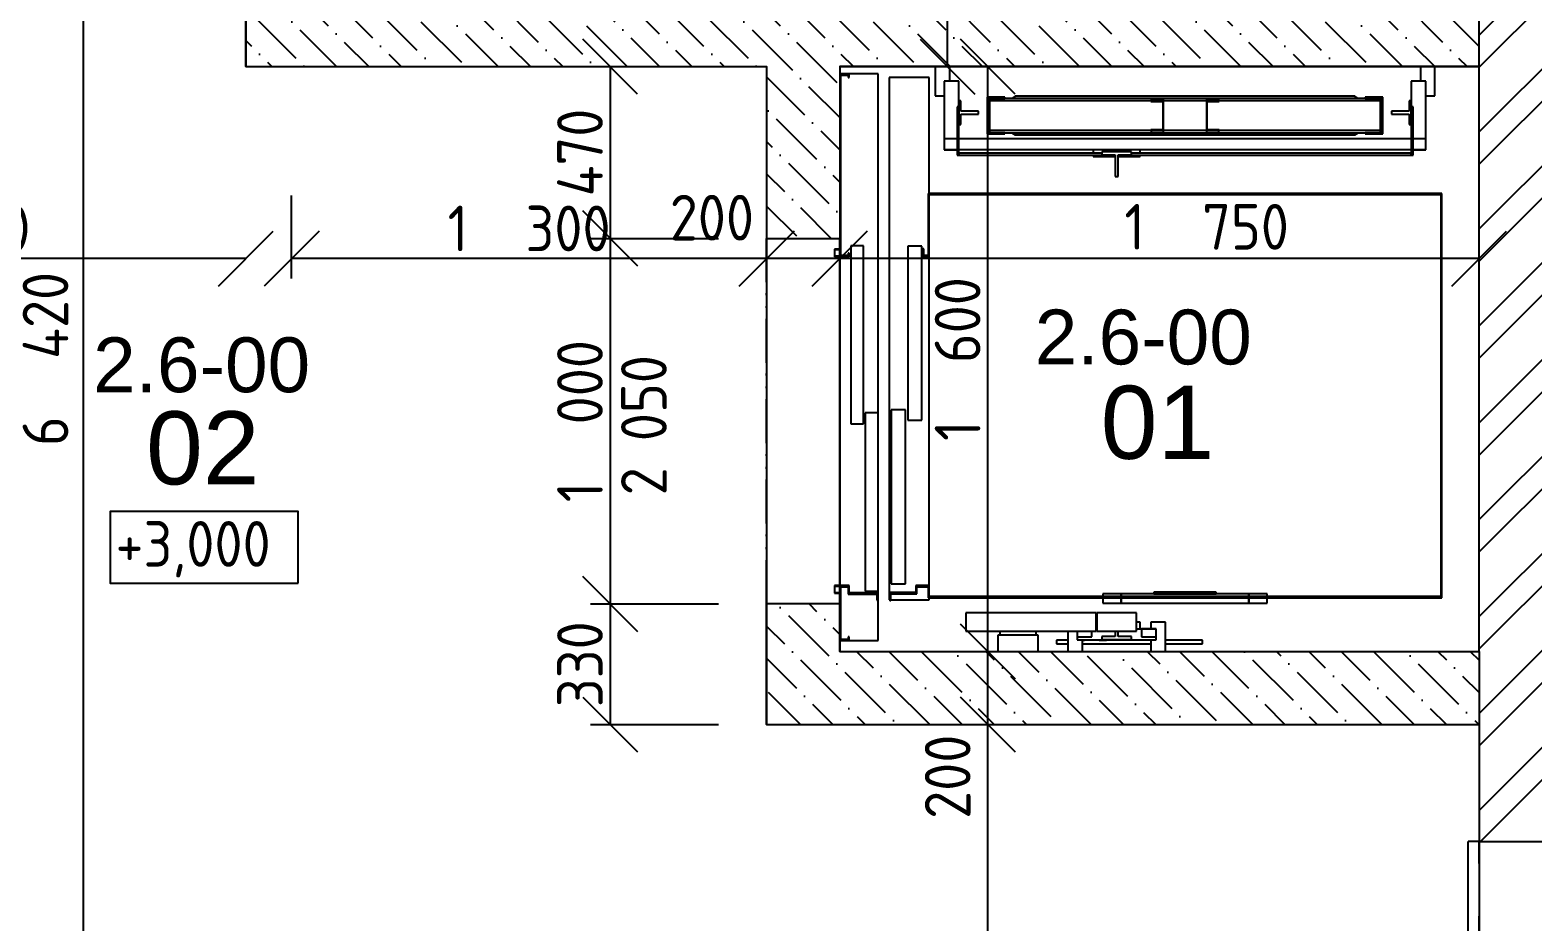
# Model space of a CAD drawing. Extents: x 4511820 to 5180432, y -1526536 to -944957.
# Drawn here: x 5036575 to 5040688, y -1230764 to -1228324 of the extents above; entities that cross this region are included whole.
import ezdxf

# ---------------------------------------------------------------- set-up
doc = ezdxf.new("R2010")
doc.units = 0
doc.header["$MEASUREMENT"] = 0
doc.linetypes.add('ACAD_ISO03W100', pattern=[30, 12, -18])
doc.linetypes.add('ACAD_ISO12W100', pattern=[22, 12, -3, 0.5, -3, 0.5, -3])
doc.layers.get('0').update_dxf_attribs({"linetype": 'CONTINUOUS'})
doc.layers.get('Defpoints').update_dxf_attribs({"color": 61, "linetype": 'CONTINUOUS'})
for name, color, linetype in [('KÓTY', 4, 'CONTINUOUS'), ('MÚRY', 1, 'CONTINUOUS'), ('Plochy', 41, 'CONTINUOUS'), ('POPIS', 7, 'CONTINUOUS'), ('POZEMOK', 7, 'CONTINUOUS'), ('TENKÁ', 7, 'CONTINUOUS'), ('ŠRAFY', 82, 'CONTINUOUS')]:
    doc.layers.add(name, color=color, linetype=linetype)
doc.styles.add('ARIAL', font='arial.ttf')
doc.styles.add('STYLE1', font='isocp.shx')
doc.dimstyles.new('STANDARD-50', dxfattribs={"dimtxt": 125, "dimasz": 150, "dimexe": 10, "dimexo": 200, "dimgap": 20, "dimtad": 1, "dimdsep": 46, "dimlunit": 6, "dimtxsty": 'STYLE1', "dimblk1": 'OBLIQUE', "dimblk2": 'OBLIQUE', "dimsah": 1, "dimcen": 2.5, "dimse1": 1, "dimse2": 1, "dimadec": 0, "dimazin": 0, "dimtfac": 1, "dimtmove": 1, "dimatfit": 3, "dimldrblk": 'OBLIQUE', "dimfxl": 1, "dimtolj": 1, "dimtzin": 0, "dimarcsym": 0})

# ---------------------------------------------------------------- blocks, each defined once
blk = doc.blocks.new('_OBLIQUE')
at = {"color": 0, "linetype": 'ByBlock'}
blk.add_line((-0.5, -0.5), (0.5, 0.5), dxfattribs=at)
blk = doc.blocks.new('*D13830')
at = {"layer": 'Defpoints', "color": 0}
for p in [(5040541, -1225924.2), (5040541, -1232044.2), (5043687.5, -1232044.2)]:
    blk.add_point(p, dxfattribs=at)
at = {"layer": 'KÓTY', "color": 0, "lineweight": -2}
blk.add_line((5043687.5, -1225924.2), (5043687.5, -1232044.2), dxfattribs=at)
at = {"layer": 'KÓTY', "color": 0, "linetype": 'ByBlock', "lineweight": -2, "xscale": 150, "yscale": 150, "zscale": 150}
for p, rotation in [((5043687.5, -1225924.2), 90), ((5043687.5, -1232044.2), 270)]:
    blk.add_blockref('_OBLIQUE', p, dxfattribs=dict(at, rotation=rotation))
at = {"layer": 'KÓTY', "color": 0, "insert": (5043605, -1228984.2), "char_height": 125, "attachment_point": 5, "rotation": 90, "style": 'STYLE1'}
blk.add_mtext('\\A1;6ﾠ120', dxfattribs=at)
blk = doc.blocks.new('*D30609')
at = {"layer": 'Defpoints', "color": 0}
for p in [(5039196.2, -1230024.2), (5039196.2, -1230024.2), (5039196.2, -1230224.2)]:
    blk.add_point(p, dxfattribs=at)
at = {"layer": 'KÓTY', "color": 0, "lineweight": -2}
blk.add_line((5039196.2, -1230224.2), (5039196.2, -1230024.2), dxfattribs=at)
at = {"layer": 'KÓTY', "color": 0, "linetype": 'ByBlock', "lineweight": -2, "xscale": 150, "yscale": 150, "zscale": 150}
for p, rotation in [((5039196.2, -1230024.2), 90), ((5039196.2, -1230224.2), 270)]:
    blk.add_blockref('_OBLIQUE', p, dxfattribs=dict(at, rotation=rotation))
at = {"layer": 'KÓTY', "color": 0, "insert": (5039086.5, -1230367), "char_height": 125, "attachment_point": 5, "rotation": 90, "style": 'STYLE1'}
blk.add_mtext('\\A1;200', dxfattribs=at)
blk = doc.blocks.new('*D30610')
at = {"layer": 'Defpoints', "color": 0}
for p in [(5039196.2, -1228424.2), (5039196.2, -1228424.2), (5039196.2, -1230024.2)]:
    blk.add_point(p, dxfattribs=at)
at = {"layer": 'KÓTY', "color": 0, "lineweight": -2}
blk.add_line((5039196.2, -1230024.2), (5039196.2, -1228424.2), dxfattribs=at)
at = {"layer": 'KÓTY', "color": 0, "linetype": 'ByBlock', "lineweight": -2, "xscale": 150, "yscale": 150, "zscale": 150}
for p, rotation in [((5039196.2, -1228424.2), 90), ((5039196.2, -1230024.2), 270)]:
    blk.add_blockref('_OBLIQUE', p, dxfattribs=dict(at, rotation=rotation))
at = {"layer": 'KÓTY', "color": 0, "insert": (5039113.6, -1229224.2), "char_height": 125, "attachment_point": 5, "rotation": 90, "style": 'STYLE1'}
blk.add_mtext('\\A1;1ﾠ600', dxfattribs=at)
blk = doc.blocks.new('*D30611')
at = {"layer": 'Defpoints', "color": 0}
for p in [(5039086.2, -1228224.2), (5039086.2, -1228224.2), (5039086.2, -1228424.2)]:
    blk.add_point(p, dxfattribs=at)
at = {"layer": 'KÓTY', "color": 0, "lineweight": -2}
blk.add_line((5039086.2, -1228424.2), (5039086.2, -1228224.2), dxfattribs=at)
at = {"layer": 'KÓTY', "color": 0, "linetype": 'ByBlock', "lineweight": -2, "xscale": 150, "yscale": 150, "zscale": 150}
for p, rotation in [((5039086.2, -1228224.2), 90), ((5039086.2, -1228424.2), 270)]:
    blk.add_blockref('_OBLIQUE', p, dxfattribs=dict(at, rotation=rotation))
at = {"layer": 'KÓTY', "color": 0, "insert": (5039037.2, -1228082.7), "char_height": 125, "attachment_point": 5, "rotation": 90, "style": 'STYLE1'}
blk.add_mtext('\\A1;200', dxfattribs=at)
blk = doc.blocks.new('*D30615')
at = {"layer": 'Defpoints', "color": 0}
for p in [(5038791, -1228722.5), (5040541, -1228722.5), (5038791, -1228949.5)]:
    blk.add_point(p, dxfattribs=at)
at = {"layer": 'KÓTY', "color": 0, "lineweight": -2}
blk.add_line((5040541, -1228949.5), (5038791, -1228949.5), dxfattribs=at)
at = {"layer": 'KÓTY', "color": 0, "linetype": 'ByBlock', "lineweight": -2, "xscale": 150, "yscale": 150, "zscale": 150, "rotation": 180}
blk.add_blockref('_OBLIQUE', (5038791, -1228949.5), dxfattribs=at)
at = {"layer": 'KÓTY', "color": 0, "linetype": 'ByBlock', "lineweight": -2, "xscale": 150, "yscale": 150, "zscale": 150}
blk.add_blockref('_OBLIQUE', (5040541, -1228949.5), dxfattribs=at)
at = {"layer": 'KÓTY', "color": 0, "insert": (5039795.2, -1228862.5), "char_height": 125, "attachment_point": 5, "style": 'STYLE1'}
blk.add_mtext('\\A1;1ﾠ750', dxfattribs=at)
blk = doc.blocks.new('*D30616')
at = {"layer": 'Defpoints', "color": 0}
for p in [(5038591, -1228722.5), (5038791, -1228722.5), (5038591, -1228949.5)]:
    blk.add_point(p, dxfattribs=at)
at = {"layer": 'KÓTY', "color": 0, "lineweight": -2}
blk.add_line((5038791, -1228949.5), (5038591, -1228949.5), dxfattribs=at)
at = {"layer": 'KÓTY', "color": 0, "linetype": 'ByBlock', "lineweight": -2, "xscale": 150, "yscale": 150, "zscale": 150, "rotation": 180}
blk.add_blockref('_OBLIQUE', (5038591, -1228949.5), dxfattribs=at)
at = {"layer": 'KÓTY', "color": 0, "linetype": 'ByBlock', "lineweight": -2, "xscale": 150, "yscale": 150, "zscale": 150}
blk.add_blockref('_OBLIQUE', (5038791, -1228949.5), dxfattribs=at)
at = {"layer": 'KÓTY', "color": 0, "insert": (5038441.2, -1228837.5), "char_height": 125, "attachment_point": 5, "style": 'STYLE1'}
blk.add_mtext('\\A1;200', dxfattribs=at)
blk = doc.blocks.new('*D30617')
at = {"layer": 'Defpoints', "color": 0}
for p in [(5037291, -1228722.5), (5038591, -1228722.5), (5037291, -1228949.5)]:
    blk.add_point(p, dxfattribs=at)
at = {"layer": 'KÓTY', "color": 0, "lineweight": -2}
blk.add_line((5038591, -1228949.5), (5037291, -1228949.5), dxfattribs=at)
at = {"layer": 'KÓTY', "color": 0, "linetype": 'ByBlock', "lineweight": -2, "xscale": 150, "yscale": 150, "zscale": 150, "rotation": 180}
blk.add_blockref('_OBLIQUE', (5037291, -1228949.5), dxfattribs=at)
at = {"layer": 'KÓTY', "color": 0, "linetype": 'ByBlock', "lineweight": -2, "xscale": 150, "yscale": 150, "zscale": 150}
blk.add_blockref('_OBLIQUE', (5038591, -1228949.5), dxfattribs=at)
at = {"layer": 'KÓTY', "color": 0, "insert": (5037941, -1228867), "char_height": 125, "attachment_point": 5, "style": 'STYLE1'}
blk.add_mtext('\\A1;1ﾠ300', dxfattribs=at)
blk = doc.blocks.new('*D30620')
at = {"layer": 'Defpoints', "color": 0}
for p in [(5038591, -1228424.2), (5038162.7, -1228894.2), (5038591, -1228894.2)]:
    blk.add_point(p, dxfattribs=at)
at = {"layer": 'KÓTY', "color": 0, "lineweight": -2}
blk.add_line((5038162.7, -1228424.2), (5038162.7, -1228894.2), dxfattribs=at)
at = {"layer": 'KÓTY', "color": 0, "linetype": 'ByBlock', "lineweight": -2, "xscale": 150, "yscale": 150, "zscale": 150}
for p, rotation in [((5038162.7, -1228424.2), 90), ((5038162.7, -1228894.2), 270)]:
    blk.add_blockref('_OBLIQUE', p, dxfattribs=dict(at, rotation=rotation))
at = {"layer": 'KÓTY', "color": 0, "insert": (5038080.2, -1228659.2), "char_height": 125, "attachment_point": 5, "rotation": 90, "style": 'STYLE1'}
blk.add_mtext('\\A1;470', dxfattribs=at)
blk = doc.blocks.new('*D30621')
at = {"layer": 'Defpoints', "color": 0}
for p in [(5038591, -1228894.2), (5038162.7, -1229894.2), (5038591, -1229894.2)]:
    blk.add_point(p, dxfattribs=at)
at = {"layer": 'KÓTY', "color": 0, "lineweight": -2}
blk.add_line((5038162.7, -1228894.2), (5038162.7, -1229894.2), dxfattribs=at)
at = {"layer": 'KÓTY', "color": 0, "linetype": 'ByBlock', "lineweight": -2, "xscale": 150, "yscale": 150, "zscale": 150}
for p, rotation in [((5038162.7, -1228894.2), 90), ((5038162.7, -1229894.2), 270)]:
    blk.add_blockref('_OBLIQUE', p, dxfattribs=dict(at, rotation=rotation))
at = {"layer": 'KÓTY', "color": 0, "insert": (5038080.1, -1229394.2), "char_height": 125, "attachment_point": 5, "rotation": 90, "style": 'STYLE1'}
blk.add_mtext('\\A1;1ﾠ000', dxfattribs=at)
blk = doc.blocks.new('*D30622')
at = {"layer": 'Defpoints', "color": 0}
for p in [(5038591, -1229894.2), (5038162.7, -1230224.2), (5038591, -1230224.2)]:
    blk.add_point(p, dxfattribs=at)
at = {"layer": 'KÓTY', "color": 0, "lineweight": -2}
blk.add_line((5038162.7, -1229894.2), (5038162.7, -1230224.2), dxfattribs=at)
at = {"layer": 'KÓTY', "color": 0, "linetype": 'ByBlock', "lineweight": -2, "xscale": 150, "yscale": 150, "zscale": 150}
for p, rotation in [((5038162.7, -1229894.2), 90), ((5038162.7, -1230224.2), 270)]:
    blk.add_blockref('_OBLIQUE', p, dxfattribs=dict(at, rotation=rotation))
at = {"layer": 'KÓTY', "color": 0, "insert": (5038080.2, -1230059.2), "char_height": 125, "attachment_point": 5, "rotation": 90, "style": 'STYLE1'}
blk.add_mtext('\\A1;330', dxfattribs=at)
blk = doc.blocks.new('*D31255')
at = {"layer": 'Defpoints', "color": 0}
for p in [(5039196.2, -1230224.2), (5039196.2, -1230224.2), (5039098.5, -1232044.2)]:
    blk.add_point(p, dxfattribs=at)
at = {"layer": 'KÓTY', "color": 0, "lineweight": -2}
blk.add_line((5039196.2, -1232044.2), (5039196.2, -1230224.2), dxfattribs=at)
at = {"layer": 'KÓTY', "color": 0, "linetype": 'ByBlock', "lineweight": -2, "xscale": 150, "yscale": 150, "zscale": 150}
for p, rotation in [((5039196.2, -1230224.2), 90), ((5039196.2, -1232044.2), 270)]:
    blk.add_blockref('_OBLIQUE', p, dxfattribs=dict(at, rotation=rotation))
at = {"layer": 'KÓTY', "color": 0, "insert": (5039113.6, -1231134.2), "char_height": 125, "attachment_point": 5, "rotation": 90, "style": 'STYLE1'}
blk.add_mtext('\\A1;1ﾠ820', dxfattribs=at)
blk = doc.blocks.new('*D31407')
at = {"layer": 'Defpoints', "color": 0}
for p in [(5035536, -1228374.2), (5037166, -1228424.2), (5035536, -1228949.5)]:
    blk.add_point(p, dxfattribs=at)
at = {"layer": 'KÓTY', "color": 0, "lineweight": -2}
blk.add_line((5037166, -1228949.5), (5035536, -1228949.5), dxfattribs=at)
at = {"layer": 'KÓTY', "color": 0, "linetype": 'ByBlock', "lineweight": -2, "xscale": 150, "yscale": 150, "zscale": 150, "rotation": 180}
blk.add_blockref('_OBLIQUE', (5035536, -1228949.5), dxfattribs=at)
at = {"layer": 'KÓTY', "color": 0, "linetype": 'ByBlock', "lineweight": -2, "xscale": 150, "yscale": 150, "zscale": 150}
blk.add_blockref('_OBLIQUE', (5037166, -1228949.5), dxfattribs=at)
at = {"layer": 'KÓTY', "color": 0, "insert": (5036351, -1228867), "char_height": 125, "attachment_point": 5, "style": 'STYLE1'}
blk.add_mtext('\\A1;1ﾠ630', dxfattribs=at)
blk = doc.blocks.new('*D31414')
at = {"layer": 'Defpoints', "color": 0}
for p in [(5037041, -1225624.2), (5036721, -1232044.2), (5037016, -1232044.2)]:
    blk.add_point(p, dxfattribs=at)
at = {"layer": 'KÓTY', "color": 0, "lineweight": -2}
blk.add_line((5036721, -1225624.2), (5036721, -1232044.2), dxfattribs=at)
at = {"layer": 'KÓTY', "color": 0, "linetype": 'ByBlock', "lineweight": -2, "xscale": 150, "yscale": 150, "zscale": 150}
for p, rotation in [((5036721, -1225624.2), 90), ((5036721, -1232044.2), 270)]:
    blk.add_blockref('_OBLIQUE', p, dxfattribs=dict(at, rotation=rotation))
at = {"layer": 'KÓTY', "color": 0, "insert": (5036617.5, -1229224), "char_height": 125, "attachment_point": 5, "rotation": 90, "style": 'STYLE1'}
blk.add_mtext('\\A1;6ﾠ420', dxfattribs=at)

msp = doc.modelspace()

# ---------------------------------------------------------------- hatches: boundary and pattern name
at = {"layer": 'ŠRAFY'}
h = msp.add_hatch(dxfattribs=at)
h.set_pattern_fill('ANSI32', color=256, scale=500)
h.set_pattern_definition([(45, (584112, 2493.08), (-132.5825215, 132.5825215), []), (45, (584200.39, 2493.08), (-132.5825215, 132.5825215), [])])
h.paths.add_polyline_path([(5040921, -1228174.226), (5040851, -1228174.226), (5040541, -1228174.226), (5040541, -1228224.226), (5040541, -1228424.226), (5040541, -1230024.226), (5040541, -1230224.226), (5040541, -1230544.226), (5040851, -1230544.226), (5040921, -1230544.226)])
h = msp.add_hatch(dxfattribs=at)
h.set_pattern_fill('ANSI36', color=256, scale=500, angle=270)
h.set_pattern_definition([(315, (6498350.863, 3272786.464), (121.533978, -33.1456304), [156.25, -31.25, 0, -31.25])])
h.paths.add_polyline_path([(5038791, -1228444.226), (5038791, -1228424.226), (5039052, -1228424.226), (5039092, -1228424.226), (5040380, -1228424.226), (5040420, -1228424.226), (5040541, -1228424.226), (5040541, -1228224.226), (5039441, -1228224.226), (5039161, -1228224.226), (5038881, -1228224.226), (5038601, -1228224.226), (5038321, -1228224.226), (5038041, -1228224.226), (5037761, -1228224.226), (5037481, -1228224.226), (5037201, -1228224.226), (5037166, -1228224.226), (5037166, -1228424.226), (5038591, -1228424.226), (5038591, -1228894.226), (5038791, -1228894.226)])
h = msp.add_hatch(dxfattribs=at)
h.set_pattern_fill('ANSI36', color=256, scale=500, angle=270)
h.set_pattern_definition([(315, (6498350.863, 3272786.464), (121.533978, -33.1456304), [156.25, -31.25, 0, -31.25])])
h.paths.add_polyline_path([(5038791, -1229894.226), (5038591, -1229894.226), (5038591, -1230224.226), (5040541, -1230224.226), (5040541, -1230024.226), (5039682.25, -1230024.226), (5039642.25, -1230024.226), (5039455.75, -1230024.226), (5039415.75, -1230024.226), (5039334.5, -1230024.226), (5039223.5, -1230024.226), (5038791, -1230024.226), (5038791, -1229994.226)])

# ---------------------------------------------------------------- linework, layer by layer
at = {"layer": 'KÓTY'}
for p, q in [((5037291, -1229003.535), (5037291, -1228776.535)), ((5038109.289, -1228894.226), (5038459.289, -1228894.226)), ((5038109.289, -1229894.226), (5038459.289, -1229894.226)), ((5038109.289, -1230224.226), (5038459.289, -1230224.226))]:
    msp.add_line(p, q, dxfattribs=at)
at = {"layer": 'MÚRY'}
for p, q in [((5037166, -1228424.226), (5037166, -1228224.226)), ((5037166, -1228424.226), (5038591, -1228424.226)), ((5038591, -1228424.226), (5038591, -1228894.226)), ((5038791, -1228424.226), (5040541, -1228424.226)), ((5038791, -1228424.226), (5038791, -1228894.226)), ((5040541, -1230024.226), (5040541, -1228424.226)), ((5038591, -1228894.226), (5038791, -1228894.226)), ((5038591, -1230224.226), (5038591, -1229894.226)), ((5038791, -1229894.226), (5038591, -1229894.226)), ((5038791, -1230024.226), (5038791, -1229894.226)), ((5038791, -1230024.226), (5040541, -1230024.226)), ((5039682.25, -1230024.226), (5040541, -1230024.226)), ((5038591, -1230224.226), (5040541, -1230224.226)), ((5040541, -1230224.226), (5040541, -1230544.226)), ((5040541, -1230224.226), (5040541, -1230544.226)), ((5040541, -1230544.226), (5041081, -1230544.226))]:
    msp.add_line(p, q, dxfattribs=at)
at = {"layer": 'Plochy'}
for points in [[(5035541, -1225924.226), (5037481, -1225924.226), (5037481, -1227124.226), (5037201, -1227124.226), (5037201, -1228224.226), (5037166, -1228224.226), (5037166, -1228424.226), (5038591, -1228424.226), (5038591, -1230224.226), (5040541, -1230224.226), (5040541, -1232044.226), (5036466, -1232044.226), (5036466, -1231459.226), (5035536, -1231459.226)], [(5040541, -1228424.226), (5038791, -1228424.226), (5038791, -1230024.226), (5040541, -1230024.226)]]:
    msp.add_lwpolyline(points, close=True, dxfattribs=at)
at = {"layer": 'POZEMOK'}
for p, q in [((5039052, -1228424.226), (5039052, -1228504.226)), ((5039092, -1228464.226), (5039092, -1228424.226)), ((5040380, -1228424.226), (5040380, -1228464.226)), ((5040420, -1228504.226), (5040420, -1228424.226)), ((5038817, -1228444.226), (5038791, -1228444.226)), ((5038794, -1228941.226), (5038794, -1228447.226)), ((5038794, -1228447.226), (5038814, -1228447.226)), ((5038814, -1228447.226), (5038814, -1228454.226)), ((5038814, -1228454.226), (5038817, -1228454.226)), ((5038896, -1228444.226), (5038817, -1228444.226)), ((5038817, -1228454.226), (5038817, -1228444.226)), ((5038896, -1229371.776), (5038896, -1228444.226)), ((5038926, -1228454.226), (5038926, -1229883.226)), ((5039036, -1228454.226), (5038926, -1228454.226)), ((5039036, -1228771.226), (5039036, -1228454.226)), ((5039117, -1228464.226), (5039077, -1228464.226)), ((5039077, -1228464.226), (5039077, -1228651.976)), ((5039117, -1228534.226), (5039117, -1228464.226)), ((5040395, -1228464.226), (5040355, -1228464.226)), ((5040355, -1228464.226), (5040355, -1228534.226)), ((5040395, -1228651.976), (5040395, -1228464.226)), ((5039052, -1228504.226), (5039077, -1228504.226)), ((5039117, -1228517.476), (5039117, -1228582.476)), ((5039122.8, -1228517.476), (5039117, -1228517.476)), ((5039122.8, -1228545.976), (5039122.8, -1228517.476)), ((5039195, -1228508.226), (5039195, -1228608.226)), ((5039243, -1228508.226), (5039195, -1228508.226)), ((5039201, -1228511.226), (5039198, -1228511.226)), ((5039201, -1228511.226), (5039198, -1228511.226)), ((5039198, -1228605.226), (5039198, -1228511.226)), ((5039198, -1228511.226), (5039243, -1228511.226)), ((5039198, -1228517.226), (5039201, -1228517.226)), ((5039198, -1228517.226), (5039201, -1228517.226)), ((5039198, -1228519.726), (5039201, -1228519.726)), ((5039201, -1228519.726), (5039198, -1228519.726)), ((5039643.5, -1228511.226), (5039201, -1228511.226)), ((5039201, -1228511.226), (5039201, -1228517.226)), ((5039201, -1228517.226), (5039201, -1228599.226)), ((5039201, -1228517.226), (5039643.5, -1228517.226)), ((5039243, -1228511.226), (5039243, -1228508.226)), ((5039271, -1228505.226), (5039262, -1228511.226)), ((5040201, -1228505.226), (5039271, -1228505.226)), ((5039642.5, -1228517.226), (5039642.5, -1228519.226)), ((5039677.5, -1228517.226), (5039642.5, -1228517.226)), ((5039642.5, -1228519.226), (5039675.5, -1228519.226)), ((5039677.5, -1228511.226), (5039643.5, -1228511.226)), ((5039643.5, -1228511.226), (5039643.5, -1228517.226)), ((5039643.5, -1228517.226), (5039677.5, -1228517.226)), ((5039675.5, -1228519.226), (5039675.5, -1228597.226)), ((5039677.5, -1228517.226), (5039677.5, -1228511.226)), ((5039794.5, -1228511.226), (5039677.5, -1228511.226)), ((5039677.5, -1228517.226), (5039794.5, -1228517.226)), ((5039677.5, -1228599.226), (5039677.5, -1228517.226)), ((5039828.5, -1228511.226), (5039794.5, -1228511.226)), ((5039794.5, -1228511.226), (5039794.5, -1228517.226)), ((5039829.5, -1228517.226), (5039794.5, -1228517.226)), ((5039794.5, -1228517.226), (5039794.5, -1228599.226)), ((5039794.5, -1228517.226), (5039828.5, -1228517.226)), ((5039796.5, -1228519.226), (5039829.5, -1228519.226)), ((5039796.5, -1228597.226), (5039796.5, -1228519.226)), ((5039828.5, -1228517.226), (5039828.5, -1228511.226)), ((5040271, -1228511.226), (5039828.5, -1228511.226)), ((5039828.5, -1228517.226), (5040271, -1228517.226)), ((5039829.5, -1228519.226), (5039829.5, -1228517.226)), ((5040210, -1228511.226), (5040201, -1228505.226)), ((5040277, -1228508.226), (5040229, -1228508.226)), ((5040229, -1228508.226), (5040229, -1228511.226)), ((5040229, -1228511.226), (5040274, -1228511.226)), ((5040274, -1228511.226), (5040271, -1228511.226)), ((5040274, -1228511.226), (5040271, -1228511.226)), ((5040271, -1228517.226), (5040271, -1228511.226)), ((5040271, -1228517.226), (5040274, -1228517.226)), ((5040271, -1228517.226), (5040274, -1228517.226)), ((5040271, -1228599.226), (5040271, -1228517.226)), ((5040271, -1228519.726), (5040274, -1228519.726)), ((5040274, -1228519.726), (5040271, -1228519.726)), ((5040274, -1228511.226), (5040274, -1228605.226)), ((5040277, -1228608.226), (5040277, -1228508.226)), ((5040355, -1228517.476), (5040349.2, -1228517.476)), ((5040349.2, -1228517.476), (5040349.2, -1228545.976)), ((5040355, -1228582.476), (5040355, -1228517.476)), ((5040395, -1228504.226), (5040420, -1228504.226)), ((5039117, -1228534.226), (5039112, -1228534.226)), ((5039112, -1228534.226), (5039112, -1228666.226)), ((5039117, -1228666.226), (5039117, -1228534.226)), ((5039171, -1228545.976), (5039122.8, -1228545.976)), ((5039122.8, -1228553.976), (5039171, -1228553.976)), ((5039122.8, -1228582.476), (5039122.8, -1228553.976)), ((5039171, -1228553.976), (5039171, -1228545.976)), ((5040349.2, -1228545.976), (5040301, -1228545.976)), ((5040301, -1228545.976), (5040301, -1228553.976)), ((5040301, -1228553.976), (5040349.2, -1228553.976)), ((5040349.2, -1228553.976), (5040349.2, -1228582.476)), ((5040360, -1228534.226), (5040355, -1228534.226)), ((5040355, -1228534.226), (5040355, -1228666.226)), ((5040360, -1228666.226), (5040360, -1228534.226)), ((5039117, -1228582.476), (5039122.8, -1228582.476)), ((5039198, -1228596.726), (5039201, -1228596.726)), ((5039201, -1228596.726), (5039198, -1228596.726)), ((5039198, -1228599.726), (5039201, -1228599.726)), ((5039243, -1228605.226), (5039198, -1228605.226)), ((5039643.5, -1228599.226), (5039201, -1228599.226)), ((5039201, -1228599.226), (5039201, -1228605.226)), ((5039201, -1228605.226), (5039643.5, -1228605.226)), ((5039243, -1228608.226), (5039243, -1228605.226)), ((5039262, -1228605.226), (5039271, -1228611.226)), ((5039642.5, -1228597.226), (5039642.5, -1228599.226)), ((5039675.5, -1228597.226), (5039642.5, -1228597.226)), ((5039642.5, -1228599.226), (5039677.5, -1228599.226)), ((5039677.5, -1228599.226), (5039643.5, -1228599.226)), ((5039643.5, -1228599.226), (5039643.5, -1228605.226)), ((5039643.5, -1228605.226), (5039677.5, -1228605.226)), ((5039677.5, -1228605.226), (5039677.5, -1228599.226)), ((5039794.5, -1228599.226), (5039677.5, -1228599.226)), ((5039677.5, -1228605.226), (5039794.5, -1228605.226)), ((5039794.5, -1228599.226), (5039829.5, -1228599.226)), ((5039828.5, -1228599.226), (5039794.5, -1228599.226)), ((5039794.5, -1228599.226), (5039794.5, -1228605.226)), ((5039794.5, -1228605.226), (5039828.5, -1228605.226)), ((5039829.5, -1228597.226), (5039796.5, -1228597.226)), ((5040271, -1228599.226), (5039828.5, -1228599.226)), ((5039828.5, -1228605.226), (5039828.5, -1228599.226)), ((5039828.5, -1228605.226), (5040271, -1228605.226)), ((5039829.5, -1228599.226), (5039829.5, -1228597.226)), ((5040201, -1228611.226), (5040210, -1228605.226)), ((5040274, -1228605.226), (5040229, -1228605.226)), ((5040229, -1228605.226), (5040229, -1228608.226)), ((5040271, -1228596.726), (5040274, -1228596.726)), ((5040274, -1228596.726), (5040271, -1228596.726)), ((5040271, -1228605.226), (5040271, -1228599.226)), ((5040271, -1228599.726), (5040274, -1228599.726)), ((5040349.2, -1228582.476), (5040355, -1228582.476)), ((5039077, -1228621.976), (5039077, -1228650.976)), ((5039112, -1228621.976), (5039077, -1228621.976)), ((5040355, -1228621.976), (5039117, -1228621.976)), ((5039195, -1228608.226), (5039243, -1228608.226)), ((5039271, -1228611.226), (5040201, -1228611.226)), ((5040229, -1228608.226), (5040277, -1228608.226)), ((5040395, -1228621.976), (5040360, -1228621.976)), ((5040395, -1228650.976), (5040395, -1228621.976)), ((5039077, -1228650.976), (5039112, -1228650.976)), ((5039077, -1228651.976), (5039112, -1228651.976)), ((5039112, -1228666.226), (5039117, -1228666.226)), ((5039117, -1228650.976), (5040355, -1228650.976)), ((5039117, -1228661.226), (5039117, -1228666.226)), ((5039508, -1228661.226), (5039117, -1228661.226)), ((5039117, -1228666.226), (5039544.5, -1228666.226)), ((5039613, -1228651.976), (5039485, -1228651.976)), ((5039485, -1228651.976), (5039485, -1228661.226)), ((5039485, -1228666.226), (5039485, -1228669.976)), ((5039485, -1228669.976), (5039544.5, -1228669.976)), ((5039508, -1228656.976), (5039508, -1228665.226)), ((5039590, -1228656.976), (5039508, -1228656.976)), ((5039508, -1228665.226), (5039544.5, -1228665.226)), ((5039544.5, -1228665.226), (5039544.5, -1228725.226)), ((5039553.5, -1228725.226), (5039553.5, -1228665.226)), ((5039553.5, -1228665.226), (5039590, -1228665.226)), ((5039553.5, -1228666.226), (5040355, -1228666.226)), ((5039553.5, -1228669.976), (5039613, -1228669.976)), ((5039590, -1228665.226), (5039590, -1228656.976)), ((5040355, -1228661.226), (5039590, -1228661.226)), ((5039613, -1228661.226), (5039613, -1228651.976)), ((5039613, -1228669.976), (5039613, -1228666.226)), ((5040355, -1228666.226), (5040355, -1228661.226)), ((5040355, -1228666.226), (5040360, -1228666.226)), ((5040360, -1228650.976), (5040395, -1228650.976)), ((5040360, -1228651.976), (5040395, -1228651.976)), ((5039544.5, -1228725.226), (5039553.5, -1228725.226)), ((5038791, -1228923.226), (5038791, -1228894.226)), ((5038776.5, -1228923.226), (5038776.5, -1228944.226)), ((5038791, -1228923.226), (5038776.5, -1228923.226)), ((5038777.5, -1228943.226), (5038777.5, -1228924.226)), ((5038777.5, -1228924.226), (5038790.5, -1228924.226)), ((5038790.5, -1228924.226), (5038790.5, -1228928.726)), ((5038790.5, -1228928.726), (5038791, -1228928.726)), ((5038791, -1228938.726), (5038791, -1228928.726)), ((5038817, -1228934.226), (5038814, -1228934.226)), ((5038814, -1228934.226), (5038814, -1228941.226)), ((5038817, -1228944.226), (5038817, -1228934.226)), ((5038776.5, -1228944.226), (5038791, -1228944.226)), ((5038790.5, -1228943.226), (5038777.5, -1228943.226)), ((5038791, -1228938.726), (5038790.5, -1228938.726)), ((5038790.5, -1228938.726), (5038790.5, -1228943.226)), ((5038791, -1228944.226), (5038791, -1229844.226)), ((5038791, -1228944.226), (5038817, -1228944.226)), ((5038791, -1229844.226), (5038791, -1228944.226)), ((5038814, -1228941.226), (5038794, -1228941.226)), ((5039034.5, -1228944.226), (5039034.5, -1229844.226)), ((5038776.5, -1229844.226), (5038776.5, -1229865.226)), ((5038791, -1229844.226), (5038776.5, -1229844.226)), ((5038776.5, -1229865.226), (5038791, -1229865.226)), ((5038777.5, -1229864.226), (5038777.5, -1229845.226)), ((5038777.5, -1229845.226), (5038790.5, -1229845.226)), ((5038790.5, -1229864.226), (5038777.5, -1229864.226)), ((5038790.5, -1229845.226), (5038790.5, -1229849.726)), ((5038790.5, -1229849.726), (5038791, -1229849.726)), ((5038791, -1229859.726), (5038790.5, -1229859.726)), ((5038790.5, -1229859.726), (5038790.5, -1229864.226)), ((5038817, -1229844.226), (5038791, -1229844.226)), ((5038791, -1229859.726), (5038791, -1229849.726)), ((5038791, -1229894.226), (5038791, -1229865.226)), ((5038794, -1229991.226), (5038794, -1229847.226)), ((5038794, -1229847.226), (5038814, -1229847.226)), ((5038814, -1229847.226), (5038814, -1229867.226)), ((5038814, -1229867.226), (5038893, -1229867.226)), ((5038817, -1229864.226), (5038817, -1229844.226)), ((5038896, -1229864.226), (5038817, -1229864.226)), ((5038893, -1229867.226), (5038893, -1229884.226)), ((5038896, -1229864.226), (5038896, -1229859.176)), ((5038896, -1229884.226), (5038896, -1229864.226)), ((5039036, -1229883.226), (5039036, -1229877.226)), ((5039561, -1229866.726), (5039511, -1229866.726)), ((5039511, -1229866.726), (5039511, -1229874.226)), ((5039511, -1229877.226), (5039511, -1229891.726)), ((5039561, -1229874.226), (5039561, -1229866.726)), ((5039911, -1229866.726), (5039561, -1229866.726)), ((5039561, -1229866.726), (5039561, -1229874.226)), ((5039561, -1229891.726), (5039561, -1229877.226)), ((5039561, -1229877.226), (5039561, -1229891.726)), ((5039661, -1229861.726), (5039651, -1229861.726)), ((5039651, -1229861.726), (5039651, -1229866.726)), ((5039651, -1229866.726), (5039661, -1229866.726)), ((5039811, -1229861.726), (5039661, -1229861.726)), ((5039661, -1229861.726), (5039661, -1229866.726)), ((5039661, -1229866.726), (5039811, -1229866.726)), ((5039821, -1229861.726), (5039811, -1229861.726)), ((5039811, -1229866.726), (5039811, -1229861.726)), ((5039811, -1229866.726), (5039821, -1229866.726)), ((5039821, -1229866.726), (5039821, -1229861.726)), ((5039911, -1229874.226), (5039911, -1229866.726)), ((5039961, -1229866.726), (5039911, -1229866.726)), ((5039911, -1229866.726), (5039911, -1229874.226)), ((5039911, -1229891.726), (5039911, -1229877.226)), ((5039911, -1229877.226), (5039911, -1229891.726)), ((5039961, -1229874.226), (5039961, -1229866.726)), ((5039961, -1229891.726), (5039961, -1229877.226)), ((5038893, -1229884.226), (5038896, -1229884.226)), ((5038896, -1229994.226), (5038896, -1229884.226)), ((5038926, -1229883.226), (5038928, -1229883.226)), ((5038931, -1229883.226), (5039036, -1229883.226)), ((5039136, -1229918.726), (5039136, -1229968.726)), ((5039493, -1229918.726), (5039136, -1229918.726)), ((5039493, -1229968.726), (5039493, -1229918.726)), ((5039495, -1229922.351), (5039493, -1229922.351)), ((5039603, -1229918.726), (5039495, -1229918.726)), ((5039495, -1229918.726), (5039495, -1229968.726)), ((5039511, -1229891.726), (5039561, -1229891.726)), ((5039561, -1229891.726), (5039911, -1229891.726)), ((5039603, -1229968.726), (5039603, -1229918.726)), ((5039911, -1229891.726), (5039961, -1229891.726)), ((5039493, -1229927.351), (5039495, -1229927.351)), ((5039495, -1229938.351), (5039493, -1229938.351)), ((5039495, -1229943.351), (5039493, -1229943.351)), ((5039495, -1229944.476), (5039493, -1229944.476)), ((5039493, -1229962.476), (5039495, -1229962.476)), ((5039495, -1229963.476), (5039493, -1229963.476)), ((5039613, -1229944.476), (5039603, -1229944.476)), ((5039603, -1229962.476), (5039613, -1229962.476)), ((5039657.25, -1229963.476), (5039603, -1229963.476)), ((5039613, -1229962.476), (5039613, -1229944.476)), ((5039657.25, -1229962.476), (5039617.25, -1229962.476)), ((5039617.25, -1229962.476), (5039617.25, -1229984.226)), ((5039642.25, -1229944.226), (5039642.25, -1229962.476)), ((5039682.25, -1229944.226), (5039642.25, -1229944.226)), ((5039657.25, -1229984.226), (5039657.25, -1229962.476)), ((5039657.25, -1229992.476), (5039657.25, -1229963.476)), ((5039682.25, -1230024.226), (5039682.25, -1229944.226)), ((5038791, -1229994.226), (5038817, -1229994.226)), ((5038814, -1229991.226), (5038794, -1229991.226)), ((5038817, -1229984.226), (5038814, -1229984.226)), ((5038814, -1229984.226), (5038814, -1229991.226)), ((5038817, -1229994.226), (5038817, -1229984.226)), ((5038817, -1229994.226), (5038896, -1229994.226)), ((5039136, -1229968.726), (5039493, -1229968.726)), ((5039334.5, -1229979.226), (5039223.5, -1229979.226)), ((5039223.5, -1229979.226), (5039223.5, -1230024.226)), ((5039230.293, -1229968.726), (5039229, -1229975.226)), ((5039229, -1229975.226), (5039229.796, -1229979.226)), ((5039329, -1229975.226), (5039327.707, -1229968.726)), ((5039328.204, -1229979.226), (5039329, -1229975.226)), ((5039334.5, -1230024.226), (5039334.5, -1229979.226)), ((5039384, -1229993.351), (5039384, -1230003.351)), ((5039415.75, -1229993.351), (5039384, -1229993.351)), ((5039384, -1230003.351), (5039415.75, -1230003.351)), ((5039415.75, -1229968.726), (5039415.75, -1230024.226)), ((5039440.75, -1229968.726), (5039440.75, -1229992.476)), ((5039440.75, -1229968.726), (5039440.75, -1229984.226)), ((5039440.75, -1229984.226), (5039480.75, -1229984.226)), ((5039440.75, -1229992.476), (5039657.25, -1229992.476)), ((5039455.75, -1230024.226), (5039455.75, -1229992.476)), ((5039642.25, -1229993.351), (5039455.75, -1229993.351)), ((5039455.75, -1229993.351), (5039461, -1229993.351)), ((5039455.75, -1230003.351), (5039642.25, -1230003.351)), ((5039461, -1229993.351), (5039461, -1229992.476)), ((5039480.75, -1229984.226), (5039480.75, -1229968.726)), ((5039495, -1229968.726), (5039603, -1229968.726)), ((5039501, -1229992.476), (5039501, -1229993.351)), ((5039501, -1229993.351), (5039521, -1229993.351)), ((5039544.5, -1229983.226), (5039508, -1229983.226)), ((5039508, -1229983.226), (5039508, -1229991.476)), ((5039508, -1229991.476), (5039590, -1229991.476)), ((5039521, -1229993.351), (5039521, -1229992.476)), ((5039544.5, -1229968.726), (5039544.5, -1229983.226)), ((5039553.5, -1229983.226), (5039553.5, -1229968.726)), ((5039590, -1229983.226), (5039553.5, -1229983.226)), ((5039590, -1229991.476), (5039590, -1229983.226)), ((5039617.25, -1229984.226), (5039657.25, -1229984.226)), ((5039642.25, -1229992.476), (5039642.25, -1230024.226)), ((5039784, -1229993.351), (5039682.25, -1229993.351)), ((5039682.25, -1230003.351), (5039784, -1230003.351)), ((5039784, -1230003.351), (5039784, -1229993.351))]:
    msp.add_line(p, q, dxfattribs=at)
at = {"layer": 'TENKÁ'}
for p, q in [((5040541, -1228424.226), (5040541, -1228224.226)), ((5040439, -1228771.226), (5039033, -1228771.226)), ((5039033, -1228771.226), (5039033, -1228774.226)), ((5040439, -1229877.226), (5040439, -1228771.226)), ((5039033, -1228774.226), (5040436, -1228774.226)), ((5039033, -1228774.226), (5039033, -1228941.226)), ((5039036, -1228774.226), (5039033, -1228774.226)), ((5039036, -1228944.226), (5039036, -1228774.226)), ((5040436, -1228774.226), (5040436, -1229874.226)), ((5038821, -1228914.276), (5038821, -1229401.676)), ((5038856, -1228914.276), (5038821, -1228914.276)), ((5038856, -1229401.676), (5038856, -1228914.276)), ((5038977, -1228915.776), (5038977, -1229391.676)), ((5039016, -1228915.776), (5038977, -1228915.776)), ((5039016, -1229391.676), (5039016, -1228915.776)), ((5039021, -1228922.726), (5039018, -1228922.726)), ((5039018, -1228922.726), (5039018, -1228944.226)), ((5039021, -1228941.226), (5039021, -1228922.726)), ((5039018, -1228944.226), (5039036, -1228944.226)), ((5039033, -1228941.226), (5039021, -1228941.226)), ((5038861, -1229371.776), (5038861, -1229859.176)), ((5038896, -1229371.776), (5038861, -1229371.776)), ((5038896, -1229859.176), (5038896, -1229371.776)), ((5038932, -1229363.276), (5038932, -1229839.176)), ((5038971, -1229363.276), (5038932, -1229363.276)), ((5038971, -1229839.176), (5038971, -1229363.276)), ((5038821, -1229401.676), (5038856, -1229401.676)), ((5038977, -1229391.676), (5039016, -1229391.676)), ((5038932, -1229839.176), (5038971, -1229839.176)), ((5038861, -1229859.176), (5038896, -1229859.176)), ((5038928, -1229863.226), (5038928, -1229884.726)), ((5038999, -1229863.226), (5038928, -1229863.226)), ((5038931, -1229884.726), (5038931, -1229866.226)), ((5038931, -1229866.226), (5039002, -1229866.226)), ((5038999, -1229844.226), (5038999, -1229863.226)), ((5039036, -1229844.226), (5038999, -1229844.226)), ((5039002, -1229866.226), (5039002, -1229847.226)), ((5039002, -1229847.226), (5039033, -1229847.226)), ((5039033, -1229847.226), (5039033, -1229877.226)), ((5039033, -1229877.226), (5040439, -1229877.226)), ((5039036, -1229874.226), (5039036, -1229844.226)), ((5040436, -1229874.226), (5039036, -1229874.226)), ((5038928, -1229884.726), (5038931, -1229884.726)), ((5040541, -1230024.226), (5040541, -1230224.226))]:
    msp.add_line(p, q, dxfattribs=at)
at = {"layer": 'TENKÁ', "linetype": 'ACAD_ISO12W100', "ltscale": 10}
msp.add_line((5038591, -1229894.226), (5038591, -1228894.226), dxfattribs=at)
at = {"layer": 'TENKÁ', "ltscale": 0.25}
for p in [(5040511, -1232044.226), (5040541, -1230544.226)]:
    msp.add_line(p, (5040511, -1230544.226), dxfattribs=at)
at = {"layer": 'TENKÁ', "linetype": 'ACAD_ISO03W100', "ltscale": 8}
msp.add_line((5040541, -1232044.226), (5040541, -1230544.226), dxfattribs=at)
at = {"layer": 'TENKÁ', "ltscale": 0.25}
msp.add_lwpolyline([(5037309.439, -1229837.797), (5037309.439, -1229641.547), (5036794.807, -1229641.547), (5036794.807, -1229837.797)], close=True, dxfattribs=at)

# ---------------------------------------------------------------- texts
at = {"layer": 'KÓTY', "insert": (5038255.149, -1229405.228), "char_height": 125, "attachment_point": 5, "rotation": 90, "style": 'STYLE1'}
msp.add_mtext('\\A1;2 050', dxfattribs=at)
at = {"layer": 'POPIS', "lineweight": 40, "ltscale": 0.25, "style": 'ARIAL'}
for s, height, p in [('2.6-00', 150, (5039324.769, -1229238.996)), ('2.6-00', 150, (5036747.769, -1229314.996)), ('01', 200, (5039505.269, -1229497.305)), ('02', 200, (5036892.769, -1229567.305))]:
    msp.add_text(s, height=height, dxfattribs=at).set_placement(p)
at = {"layer": 'TENKÁ', "ltscale": 0.25, "style": 'STYLE1'}
msp.add_text('+3,000', height=125, dxfattribs=at).set_placement((5036809.196, -1229792.496))

# ---------------------------------------------------------------- dimensions: what is measured, and where the dimension line sits
at = {"layer": 'KÓTY'}
dim = msp.add_linear_dim(base=(5036721, -1232044.226), p1=(5037041, -1225624.226), p2=(5037016, -1232044.226), angle=90, dimstyle='STANDARD-50', dxfattribs=at)
dim.commit()
dim.dimension.update_dxf_attribs({"geometry": '*D31414', "text_midpoint": (5036700, -1229224.035), "dimtype": 160})
for base, p1, p2, picture, middle in [((5043687.5, -1232044.226), (5040541, -1225924.226), (5040541, -1232044.226), '*D13830', (5043604.957, -1228984.226)), ((5039196.191, -1230224.226), (5039098.5, -1232044.226), (5039196.191, -1230224.226), '*D31255', (5039113.649, -1231134.226))]:
    dim = msp.add_linear_dim(base=base, p1=p1, p2=p2, angle=90, dimstyle='STANDARD-50', dxfattribs=at)
    dim.commit()
    dim.dimension.update_dxf_attribs({"geometry": picture, "text_midpoint": middle})
for base, p1, p2, picture, middle in [((5039086.191, -1228224.226), (5039086.191, -1228424.226), (5039086.191, -1228224.226), '*D30611', (5039119.691, -1228082.726)), ((5039196.191, -1230024.226), (5039196.191, -1230224.226), (5039196.191, -1230024.226), '*D30609', (5039169, -1230367.035))]:
    dim = msp.add_linear_dim(base=base, p1=p1, p2=p2, angle=270, dimstyle='STANDARD-50', override={"dimtxsty": 'STYLE1', "dimldrblk": 'OBLIQUE'}, dxfattribs=at)
    dim.commit()
    dim.dimension.update_dxf_attribs({"geometry": picture, "text_midpoint": middle, "dimtype": 160})
for base, p1, p2, picture, middle in [((5038162.691, -1228894.226), (5038591, -1228424.226), (5038591, -1228894.226), '*D30620', (5038080.191, -1228659.226)), ((5039196.191, -1228424.226), (5039196.191, -1230024.226), (5039196.191, -1228424.226), '*D30610', (5039113.649, -1229224.226)), ((5038162.691, -1229894.226), (5038591, -1228894.226), (5038591, -1229894.226), '*D30621', (5038080.149, -1229394.226)), ((5038162.691, -1230224.226), (5038591, -1229894.226), (5038591, -1230224.226), '*D30622', (5038080.191, -1230059.226))]:
    dim = msp.add_linear_dim(base=base, p1=p1, p2=p2, angle=270, dimstyle='STANDARD-50', override={"dimtxsty": 'STYLE1', "dimldrblk": 'OBLIQUE'}, dxfattribs=at)
    dim.commit()
    dim.dimension.update_dxf_attribs({"geometry": picture, "text_midpoint": middle})
for base, p1, p2, picture, middle in [((5035536, -1228949.535), (5037166, -1228424.226), (5035536, -1228374.226), '*D31407', (5036351, -1228866.992)), ((5037291, -1228949.535), (5038591, -1228722.535), (5037291, -1228722.535), '*D30617', (5037941, -1228866.992))]:
    dim = msp.add_linear_dim(base=base, p1=p1, p2=p2, dimstyle='STANDARD-50', dxfattribs=at)
    dim.commit()
    dim.dimension.update_dxf_attribs({"geometry": picture, "text_midpoint": middle})
for base, p1, p2, picture, middle in [((5038591, -1228949.535), (5038791, -1228722.535), (5038591, -1228722.535), '*D30616', (5038441.191, -1228920.035)), ((5038791, -1228949.535), (5040541, -1228722.535), (5038791, -1228722.535), '*D30615', (5039795.191, -1228945.035))]:
    dim = msp.add_linear_dim(base=base, p1=p1, p2=p2, dimstyle='STANDARD-50', dxfattribs=at)
    dim.commit()
    dim.dimension.update_dxf_attribs({"geometry": picture, "text_midpoint": middle, "dimtype": 160})

doc.saveas('drawing.dxf')
